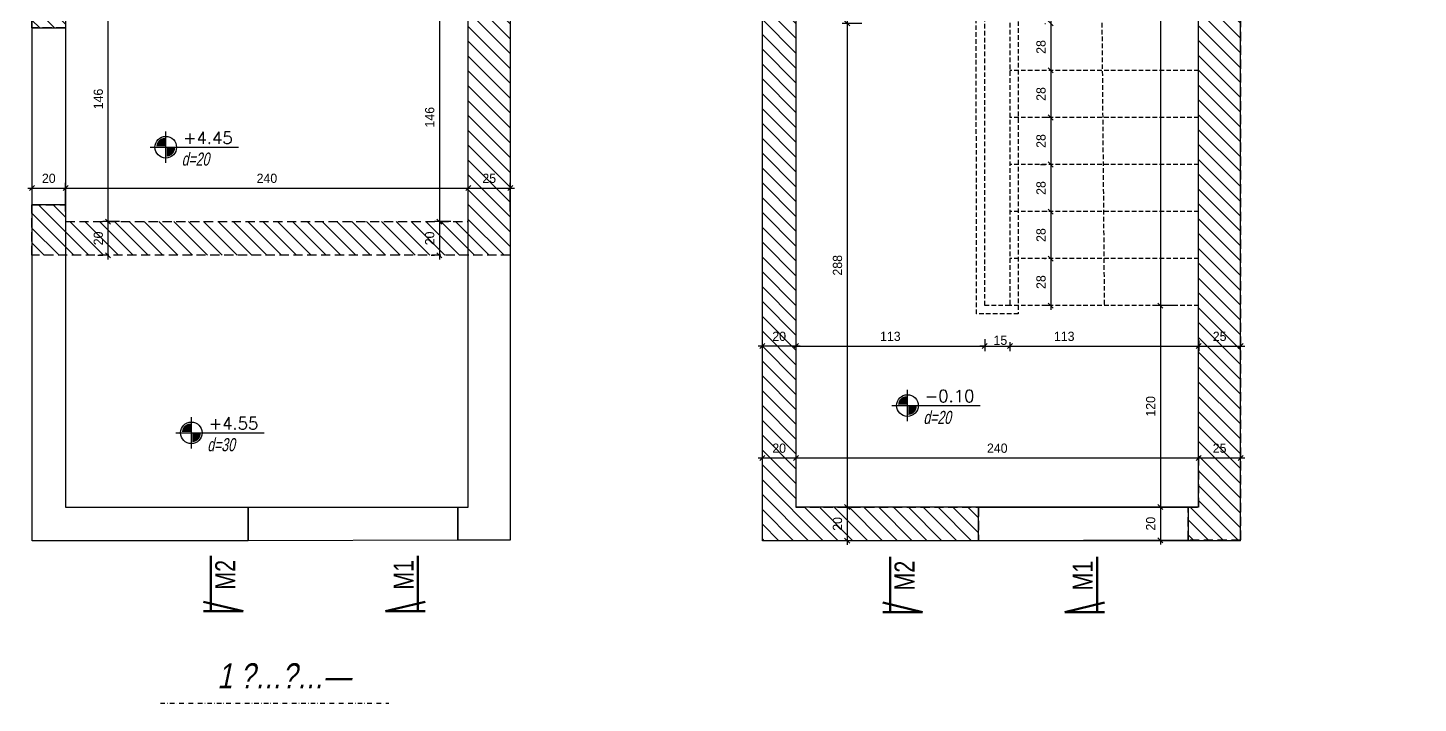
# Model space of a CAD drawing. Header units: inches. Extents: x -5298 to 11252, y 8210 to 22495.
# Drawn here: x 8936 to 9765, y 12397 to 12799 of the extents above; entities that cross this region are included whole.
import ezdxf
from ezdxf.enums import TextEntityAlignment as Align

# ---------------------------------------------------------------- set-up
doc = ezdxf.new("R2010")
doc.units = ezdxf.units.IN
doc.header["$LTSCALE"] = 11
doc.header["$MEASUREMENT"] = 0
for name, pattern in [('DASHDOT2', [0.5, 0.25, -0.125, 0, -0.125]), ('DASHED2', [0.375, 0.25, -0.125]), ('HIDDEN', [0.375, 0.25, -0.125])]:
    doc.linetypes.add(name, pattern=pattern)
doc.layers.get('Defpoints').update_dxf_attribs({"color": 40})
for name, color, linetype in [('BEAM', 3, 'Continuous'), ('D7', 2, 'Continuous'), ('dim-50-v', 2, 'Continuous'), ('ENG_beton nifsak', 4, 'Continuous'), ('ENG_beton ole', 3, 'DASHED2'), ('ENG_level', 1, 'DASHDOT2'), ('HATCH', 8, 'Continuous'), ('V', 1, 'Continuous'), ('wall', 7, 'Continuous')]:
    doc.layers.add(name, color=color, linetype=linetype)
doc.layers.add('W', color=1, linetype='Continuous', lineweight=50)
doc.styles.add('AA', font='hebtxt', dxfattribs={"width": 0.8, "oblique": 8})
doc.styles.add('AD', font='oron')
doc.styles.add('HEBREW', font='hebtxt-weld.shx', dxfattribs={"width": 0.8, "oblique": 12})
doc.styles.add('HEBTXT', font='hebtxt-weld.shx')
doc.styles.add('ROMANS', font='romans')
doc.dimstyles.new('25', dxfattribs={"dimtxt": 5.5, "dimasz": 3, "dimexe": 3, "dimexo": 6, "dimgap": 3, "dimtad": 1, "dimdec": 0, "dimrnd": 0.5, "dimdsep": 46, "dimtxsty": 'HEBTXT', "dimblk1": 'OBLIQUE', "dimblk2": 'OBLIQUE', "dimsah": 1, "dimcen": 1, "dimdle": 2.5, "dimclre": 9, "dimclrt": 3, "dimadec": 0, "dimazin": 0, "dimtfac": 1, "dimtdec": 0, "dimtix": 1, "dimtmove": 2, "dimatfit": 3, "dimldrblk": 'OBLIQUE', "dimfxl": 1, "dimtolj": 1, "dimarcsym": 0})

# ---------------------------------------------------------------- blocks, each defined once
blk = doc.blocks.new('_OBLIQUE')
at = {"color": 0, "linetype": 'ByBlock'}
blk.add_line((-0.5, -0.5), (0.5, 0.5), dxfattribs=at)
blk = doc.blocks.new('*D231')
at = {"layer": 'Defpoints', "color": 0, "linetype": 'Continuous', "transparency": 16777216}
for p in [(9223.98, 12703.88), (9198.98, 12683.88), (9223.98, 12683.88)]:
    blk.add_point(p, dxfattribs=at)
at = {"layer": 'dim-50-v', "color": 0, "linetype": 'Continuous', "lineweight": -2, "transparency": 16777216}
blk.add_line((9196.48, 12703.88), (9226.48, 12703.88), dxfattribs=at)
at = {"layer": 'dim-50-v', "color": 9, "linetype": 'Continuous', "lineweight": -2, "transparency": 16777216}
for p, q in [((9198.98, 12689.88), (9198.98, 12706.88)), ((9223.98, 12689.88), (9223.98, 12706.88))]:
    blk.add_line(p, q, dxfattribs=at)
at = {"layer": 'dim-50-v', "color": 0, "linetype": 'Continuous', "lineweight": -2, "transparency": 16777216, "xscale": 3, "yscale": 3, "zscale": 3, "rotation": 180}
blk.add_blockref('_OBLIQUE', (9198.98, 12703.88), dxfattribs=at)
at = {"layer": 'dim-50-v', "color": 0, "linetype": 'Continuous', "lineweight": -2, "transparency": 16777216, "xscale": 3, "yscale": 3, "zscale": 3}
blk.add_blockref('_OBLIQUE', (9223.98, 12703.88), dxfattribs=at)
at = {"layer": 'dim-50-v', "color": 3, "linetype": 'Continuous', "transparency": 16777216, "insert": (9211.48, 12709.63), "char_height": 5.5, "attachment_point": 5, "style": 'HEBTXT'}
blk.add_mtext('\\A1;25', dxfattribs=at)
blk = doc.blocks.new('*D232')
at = {"layer": 'Defpoints', "color": 0, "linetype": 'Continuous', "transparency": 16777216}
for p in [(9198.98, 12703.88), (8958.98, 12683.88, 0), (9198.98, 12683.88, 0)]:
    blk.add_point(p, dxfattribs=at)
at = {"layer": 'dim-50-v', "color": 0, "linetype": 'Continuous', "lineweight": -2, "transparency": 16777216}
blk.add_line((8956.48, 12703.88), (9201.48, 12703.88), dxfattribs=at)
at = {"layer": 'dim-50-v', "color": 9, "linetype": 'Continuous', "lineweight": -2, "transparency": 16777216}
for p, q in [((8958.98, 12689.88), (8958.98, 12706.88)), ((9198.98, 12689.88), (9198.98, 12706.88))]:
    blk.add_line(p, q, dxfattribs=at)
at = {"layer": 'dim-50-v', "color": 0, "linetype": 'Continuous', "lineweight": -2, "transparency": 16777216, "xscale": 3, "yscale": 3, "zscale": 3, "rotation": 180}
blk.add_blockref('_OBLIQUE', (8958.98, 12703.88), dxfattribs=at)
at = {"layer": 'dim-50-v', "color": 0, "linetype": 'Continuous', "lineweight": -2, "transparency": 16777216, "xscale": 3, "yscale": 3, "zscale": 3}
blk.add_blockref('_OBLIQUE', (9198.98, 12703.88), dxfattribs=at)
at = {"layer": 'dim-50-v', "color": 3, "linetype": 'Continuous', "transparency": 16777216, "insert": (9078.98, 12709.63), "char_height": 5.5, "attachment_point": 5, "style": 'HEBTXT'}
blk.add_mtext('\\A1;240', dxfattribs=at)
blk = doc.blocks.new('*D233')
at = {"layer": 'Defpoints', "color": 0, "linetype": 'Continuous', "transparency": 16777216}
for p in [(8958.98, 12703.88), (8938.99, 12683.88), (8958.98, 12683.88, 0)]:
    blk.add_point(p, dxfattribs=at)
at = {"layer": 'dim-50-v', "color": 0, "linetype": 'Continuous', "lineweight": -2, "transparency": 16777216}
blk.add_line((8936.49, 12703.88), (8961.48, 12703.88), dxfattribs=at)
at = {"layer": 'dim-50-v', "color": 9, "linetype": 'Continuous', "lineweight": -2, "transparency": 16777216}
for p, q in [((8938.99, 12689.88), (8938.99, 12706.88)), ((8958.98, 12689.88), (8958.98, 12706.88))]:
    blk.add_line(p, q, dxfattribs=at)
at = {"layer": 'dim-50-v', "color": 0, "linetype": 'Continuous', "lineweight": -2, "transparency": 16777216, "xscale": 3, "yscale": 3, "zscale": 3, "rotation": 180}
blk.add_blockref('_OBLIQUE', (8938.99, 12703.88), dxfattribs=at)
at = {"layer": 'dim-50-v', "color": 0, "linetype": 'Continuous', "lineweight": -2, "transparency": 16777216, "xscale": 3, "yscale": 3, "zscale": 3}
blk.add_blockref('_OBLIQUE', (8958.98, 12703.88), dxfattribs=at)
at = {"layer": 'dim-50-v', "color": 3, "linetype": 'Continuous', "transparency": 16777216, "insert": (8948.99, 12709.63), "char_height": 5.5, "attachment_point": 5, "style": 'HEBTXT'}
blk.add_mtext('\\A1;20', dxfattribs=at)
blk = doc.blocks.new('*D236')
at = {"layer": 'Defpoints', "color": 0, "linetype": 'Continuous', "transparency": 16777216}
for p in [(9181.77, 12829.88, 0), (9181.77, 12683.88), (9194.69, 12683.88, 0)]:
    blk.add_point(p, dxfattribs=at)
at = {"layer": 'dim-50-v', "color": 0, "linetype": 'Continuous', "lineweight": -2, "transparency": 16777216}
blk.add_line((9181.77, 12832.38), (9181.77, 12681.38), dxfattribs=at)
at = {"layer": 'dim-50-v', "color": 9, "linetype": 'Continuous', "lineweight": -2, "transparency": 16777216}
for p, q in [((9187.77, 12829.88), (9184.77, 12829.88)), ((9188.69, 12683.88), (9178.77, 12683.88))]:
    blk.add_line(p, q, dxfattribs=at)
at = {"layer": 'dim-50-v', "color": 0, "linetype": 'Continuous', "lineweight": -2, "transparency": 16777216, "xscale": 3, "yscale": 3, "zscale": 3}
for p, rotation in [((9181.77, 12829.88), 90), ((9181.77, 12683.88), 270)]:
    blk.add_blockref('_OBLIQUE', p, dxfattribs=dict(at, rotation=rotation))
at = {"layer": 'dim-50-v', "color": 3, "linetype": 'Continuous', "transparency": 16777216, "insert": (9176.02, 12746.03), "char_height": 5.5, "attachment_point": 5, "rotation": 90, "style": 'HEBTXT'}
blk.add_mtext('\\A1;146', dxfattribs=at)
blk = doc.blocks.new('*D239')
at = {"layer": 'Defpoints', "color": 0, "linetype": 'Continuous', "transparency": 16777216}
for p in [(8984.27, 12829.88, 0), (8984.27, 12683.88), (8997.19, 12683.88, 0)]:
    blk.add_point(p, dxfattribs=at)
at = {"layer": 'dim-50-v', "color": 0, "linetype": 'Continuous', "lineweight": -2, "transparency": 16777216}
blk.add_line((8984.27, 12832.38), (8984.27, 12681.38), dxfattribs=at)
at = {"layer": 'dim-50-v', "color": 9, "linetype": 'Continuous', "lineweight": -2, "transparency": 16777216}
for p, q in [((8990.27, 12829.88), (8987.27, 12829.88)), ((8991.19, 12683.88), (8981.27, 12683.88))]:
    blk.add_line(p, q, dxfattribs=at)
at = {"layer": 'dim-50-v', "color": 0, "linetype": 'Continuous', "lineweight": -2, "transparency": 16777216, "xscale": 3, "yscale": 3, "zscale": 3}
for p, rotation in [((8984.27, 12829.88), 90), ((8984.27, 12683.88), 270)]:
    blk.add_blockref('_OBLIQUE', p, dxfattribs=dict(at, rotation=rotation))
at = {"layer": 'dim-50-v', "color": 3, "linetype": 'Continuous', "transparency": 16777216, "insert": (8978.52, 12756.88), "char_height": 5.5, "attachment_point": 5, "rotation": 90, "style": 'HEBTXT'}
blk.add_mtext('\\A1;146', dxfattribs=at)
blk = doc.blocks.new('*D299')
at = {"layer": 'Defpoints', "color": 0, "linetype": 'Continuous', "transparency": 16777216}
for p in [(9439.6, 12801.87), (9424.79, 12513.86), (9437.74, 12513.86)]:
    blk.add_point(p, dxfattribs=at)
at = {"layer": 'dim-50-v', "color": 0, "linetype": 'Continuous', "lineweight": -2, "transparency": 16777216}
blk.add_line((9424.79, 12804.37), (9424.79, 12511.36), dxfattribs=at)
at = {"layer": 'dim-50-v', "color": 9, "linetype": 'Continuous', "lineweight": -2, "transparency": 16777216}
for p, q in [((9433.6, 12801.87), (9421.79, 12801.87)), ((9431.74, 12513.86), (9421.79, 12513.86))]:
    blk.add_line(p, q, dxfattribs=at)
at = {"layer": 'dim-50-v', "color": 0, "linetype": 'Continuous', "lineweight": -2, "transparency": 16777216, "xscale": 3, "yscale": 3, "zscale": 3}
for p, rotation in [((9424.79, 12801.87), 90), ((9424.79, 12513.86), 270)]:
    blk.add_blockref('_OBLIQUE', p, dxfattribs=dict(at, rotation=rotation))
at = {"layer": 'dim-50-v', "color": 3, "linetype": 'Continuous', "transparency": 16777216, "insert": (9419.04, 12657.87), "char_height": 5.5, "attachment_point": 5, "rotation": 90, "style": 'HEBTXT'}
blk.add_mtext('\\A1;288', dxfattribs=at)
blk = doc.blocks.new('*D301')
at = {"layer": 'Defpoints', "color": 0, "linetype": 'Continuous', "transparency": 16777216}
for p in [(9632, 13053.88, 0), (9611.43, 12633.87), (9626.47, 12633.87, 0)]:
    blk.add_point(p, dxfattribs=at)
at = {"layer": 'dim-50-v', "color": 9, "linetype": 'Continuous', "lineweight": -2, "transparency": 16777216}
for p, q in [((9626, 13053.88), (9608.43, 13053.88)), ((9620.47, 12633.87), (9608.43, 12633.87))]:
    blk.add_line(p, q, dxfattribs=at)
at = {"layer": 'dim-50-v', "color": 0, "linetype": 'Continuous', "lineweight": -2, "transparency": 16777216}
blk.add_line((9611.43, 13056.38), (9611.43, 12631.37), dxfattribs=at)
at = {"layer": 'dim-50-v', "color": 0, "linetype": 'Continuous', "lineweight": -2, "transparency": 16777216, "xscale": 3, "yscale": 3, "zscale": 3}
for p, rotation in [((9611.43, 13053.88), 90), ((9611.43, 12633.87), 270)]:
    blk.add_blockref('_OBLIQUE', p, dxfattribs=dict(at, rotation=rotation))
at = {"layer": 'dim-50-v', "color": 3, "linetype": 'Continuous', "transparency": 16777216, "insert": (9605.68, 12843.88), "char_height": 5.5, "attachment_point": 5, "rotation": 90, "style": 'HEBTXT'}
blk.add_mtext('\\A1;15*28=420', dxfattribs=at)
blk = doc.blocks.new('*D302')
at = {"layer": 'Defpoints', "color": 0, "linetype": 'Continuous', "transparency": 16777216}
for p in [(9621.54, 12633.87, 0), (9611.43, 12513.87), (9626.47, 12513.87, 0)]:
    blk.add_point(p, dxfattribs=at)
at = {"layer": 'dim-50-v', "color": 0, "linetype": 'Continuous', "lineweight": -2, "transparency": 16777216}
blk.add_line((9611.43, 12636.37), (9611.43, 12511.37), dxfattribs=at)
at = {"layer": 'dim-50-v', "color": 9, "linetype": 'Continuous', "lineweight": -2, "transparency": 16777216}
for p, q in [((9615.54, 12633.87), (9608.43, 12633.87)), ((9620.47, 12513.87), (9608.43, 12513.87))]:
    blk.add_line(p, q, dxfattribs=at)
at = {"layer": 'dim-50-v', "color": 0, "linetype": 'Continuous', "lineweight": -2, "transparency": 16777216, "xscale": 3, "yscale": 3, "zscale": 3}
for p, rotation in [((9611.43, 12633.87), 90), ((9611.43, 12513.87), 270)]:
    blk.add_blockref('_OBLIQUE', p, dxfattribs=dict(at, rotation=rotation))
at = {"layer": 'dim-50-v', "color": 3, "linetype": 'Continuous', "transparency": 16777216, "insert": (9605.68, 12573.87), "char_height": 5.5, "attachment_point": 5, "rotation": 90, "style": 'HEBTXT'}
blk.add_mtext('\\A1;120', dxfattribs=at)
blk = doc.blocks.new('*D303')
at = {"layer": 'Defpoints', "color": 0, "linetype": 'Continuous', "transparency": 16777216}
for p in [(9394.25, 12543.17), (9394.25, 12542.67), (9374.25, 12533.02)]:
    blk.add_point(p, dxfattribs=at)
at = {"layer": 'dim-50-v', "color": 9, "linetype": 'Continuous', "lineweight": -2, "transparency": 16777216}
for p, q in [((9374.25, 12539.02), (9374.25, 12546.17)), ((9394.25, 12548.67), (9394.25, 12546.17))]:
    blk.add_line(p, q, dxfattribs=at)
at = {"layer": 'dim-50-v', "color": 0, "linetype": 'Continuous', "lineweight": -2, "transparency": 16777216}
blk.add_line((9371.75, 12543.17), (9396.75, 12543.17), dxfattribs=at)
at = {"layer": 'dim-50-v', "color": 0, "linetype": 'Continuous', "lineweight": -2, "transparency": 16777216, "xscale": 3, "yscale": 3, "zscale": 3, "rotation": 180}
blk.add_blockref('_OBLIQUE', (9374.25, 12543.17), dxfattribs=at)
at = {"layer": 'dim-50-v', "color": 0, "linetype": 'Continuous', "lineweight": -2, "transparency": 16777216, "xscale": 3, "yscale": 3, "zscale": 3}
blk.add_blockref('_OBLIQUE', (9394.25, 12543.17), dxfattribs=at)
at = {"layer": 'dim-50-v', "color": 3, "linetype": 'Continuous', "transparency": 16777216, "insert": (9384.25, 12548.92), "char_height": 5.5, "attachment_point": 5, "style": 'HEBTXT'}
blk.add_mtext('\\A1;20', dxfattribs=at)
blk = doc.blocks.new('*D304')
at = {"layer": 'Defpoints', "color": 0, "linetype": 'Continuous', "transparency": 16777216}
for p in [(9394.25, 12542.67), (9634.25, 12543.17), (9634.25, 12537.43)]:
    blk.add_point(p, dxfattribs=at)
at = {"layer": 'dim-50-v', "color": 9, "linetype": 'Continuous', "lineweight": -2, "transparency": 16777216}
for p, q in [((9394.25, 12548.67), (9394.25, 12546.17)), ((9634.25, 12543.43), (9634.25, 12546.17))]:
    blk.add_line(p, q, dxfattribs=at)
at = {"layer": 'dim-50-v', "color": 0, "linetype": 'Continuous', "lineweight": -2, "transparency": 16777216}
blk.add_line((9391.75, 12543.17), (9636.75, 12543.17), dxfattribs=at)
at = {"layer": 'dim-50-v', "color": 0, "linetype": 'Continuous', "lineweight": -2, "transparency": 16777216, "xscale": 3, "yscale": 3, "zscale": 3, "rotation": 180}
blk.add_blockref('_OBLIQUE', (9394.25, 12543.17), dxfattribs=at)
at = {"layer": 'dim-50-v', "color": 0, "linetype": 'Continuous', "lineweight": -2, "transparency": 16777216, "xscale": 3, "yscale": 3, "zscale": 3}
blk.add_blockref('_OBLIQUE', (9634.25, 12543.17), dxfattribs=at)
at = {"layer": 'dim-50-v', "color": 3, "linetype": 'Continuous', "transparency": 16777216, "insert": (9514.25, 12548.92), "char_height": 5.5, "attachment_point": 5, "style": 'HEBTXT'}
blk.add_mtext('\\A1;240', dxfattribs=at)
blk = doc.blocks.new('*D305')
at = {"layer": 'Defpoints', "color": 0, "linetype": 'Continuous', "transparency": 16777216}
for p in [(9659.25, 12543.17), (9634.25, 12532.39, 0), (9659.25, 12532.39, 0)]:
    blk.add_point(p, dxfattribs=at)
at = {"layer": 'dim-50-v', "color": 9, "linetype": 'Continuous', "lineweight": -2, "transparency": 16777216}
for p, q in [((9634.25, 12538.39), (9634.25, 12546.17)), ((9659.25, 12538.39), (9659.25, 12546.17))]:
    blk.add_line(p, q, dxfattribs=at)
at = {"layer": 'dim-50-v', "color": 0, "linetype": 'Continuous', "lineweight": -2, "transparency": 16777216}
blk.add_line((9631.75, 12543.17), (9661.75, 12543.17), dxfattribs=at)
at = {"layer": 'dim-50-v', "color": 0, "linetype": 'Continuous', "lineweight": -2, "transparency": 16777216, "xscale": 3, "yscale": 3, "zscale": 3, "rotation": 180}
blk.add_blockref('_OBLIQUE', (9634.25, 12543.17), dxfattribs=at)
at = {"layer": 'dim-50-v', "color": 0, "linetype": 'Continuous', "lineweight": -2, "transparency": 16777216, "xscale": 3, "yscale": 3, "zscale": 3}
blk.add_blockref('_OBLIQUE', (9659.25, 12543.17), dxfattribs=at)
at = {"layer": 'dim-50-v', "color": 3, "linetype": 'Continuous', "transparency": 16777216, "insert": (9646.75, 12548.92), "char_height": 5.5, "attachment_point": 5, "style": 'HEBTXT'}
blk.add_mtext('\\A1;25', dxfattribs=at)
blk = doc.blocks.new('*D309')
at = {"layer": 'Defpoints', "color": 0, "linetype": 'Continuous', "transparency": 16777216}
for p in [(9506.77, 12619.89, 0), (9394.27, 12618.06), (9506.77, 12609.78)]:
    blk.add_point(p, dxfattribs=at)
at = {"layer": 'dim-50-v', "color": 9, "linetype": 'Continuous', "lineweight": -2, "transparency": 16777216}
for p, q in [((9394.27, 12612.06), (9394.27, 12606.78)), ((9506.77, 12613.89), (9506.77, 12606.78))]:
    blk.add_line(p, q, dxfattribs=at)
at = {"layer": 'dim-50-v', "color": 0, "linetype": 'Continuous', "lineweight": -2, "transparency": 16777216}
blk.add_line((9391.77, 12609.78), (9509.27, 12609.78), dxfattribs=at)
at = {"layer": 'dim-50-v', "color": 0, "linetype": 'Continuous', "lineweight": -2, "transparency": 16777216, "xscale": 3, "yscale": 3, "zscale": 3, "rotation": 180}
blk.add_blockref('_OBLIQUE', (9394.27, 12609.78), dxfattribs=at)
at = {"layer": 'dim-50-v', "color": 0, "linetype": 'Continuous', "lineweight": -2, "transparency": 16777216, "xscale": 3, "yscale": 3, "zscale": 3}
blk.add_blockref('_OBLIQUE', (9506.77, 12609.78), dxfattribs=at)
at = {"layer": 'dim-50-v', "color": 3, "linetype": 'Continuous', "transparency": 16777216, "insert": (9450.52, 12615.53), "char_height": 5.5, "attachment_point": 5, "style": 'HEBTXT'}
blk.add_mtext('\\A1;113', dxfattribs=at)
blk = doc.blocks.new('*D310')
at = {"layer": 'Defpoints', "color": 0, "linetype": 'Continuous', "transparency": 16777216}
for p in [(9506.77, 12613.85, 0), (9521.77, 12613.07, 0), (9521.77, 12609.78)]:
    blk.add_point(p, dxfattribs=at)
at = {"layer": 'dim-50-v', "color": 0, "linetype": 'Continuous', "lineweight": -2, "transparency": 16777216}
for p, q in [((9506.77, 12609.78), (9503.77, 12609.78)), ((9506.77, 12609.78), (9521.77, 12609.78)), ((9521.77, 12609.78), (9524.77, 12609.78))]:
    blk.add_line(p, q, dxfattribs=at)
at = {"layer": 'dim-50-v', "color": 9, "linetype": 'Continuous', "lineweight": -2, "transparency": 16777216}
for p, q in [((9506.77, 12607.85), (9506.77, 12606.78)), ((9521.77, 12607.07), (9521.77, 12606.78))]:
    blk.add_line(p, q, dxfattribs=at)
at = {"layer": 'dim-50-v', "color": 0, "linetype": 'Continuous', "lineweight": -2, "transparency": 16777216, "xscale": 3, "yscale": 3, "zscale": 3}
blk.add_blockref('_OBLIQUE', (9506.77, 12609.78), dxfattribs=at)
at = {"layer": 'dim-50-v', "color": 0, "linetype": 'Continuous', "lineweight": -2, "transparency": 16777216, "xscale": 3, "yscale": 3, "zscale": 3, "rotation": 180}
blk.add_blockref('_OBLIQUE', (9521.77, 12609.78), dxfattribs=at)
at = {"layer": 'dim-50-v', "color": 3, "linetype": 'Continuous', "transparency": 16777216, "insert": (9516.09, 12613.19), "char_height": 5.5, "attachment_point": 5, "style": 'HEBTXT'}
blk.add_mtext('\\A1;15', dxfattribs=at)
blk = doc.blocks.new('*D311')
at = {"layer": 'Defpoints', "color": 0, "linetype": 'Continuous', "transparency": 16777216}
for p in [(9521.77, 12618.09, 0), (9634.27, 12619.01, 0), (9634.27, 12609.78)]:
    blk.add_point(p, dxfattribs=at)
at = {"layer": 'dim-50-v', "color": 9, "linetype": 'Continuous', "lineweight": -2, "transparency": 16777216}
for p, q in [((9521.77, 12612.09), (9521.77, 12606.78)), ((9634.27, 12613.01), (9634.27, 12606.78))]:
    blk.add_line(p, q, dxfattribs=at)
at = {"layer": 'dim-50-v', "color": 0, "linetype": 'Continuous', "lineweight": -2, "transparency": 16777216}
blk.add_line((9519.27, 12609.78), (9636.77, 12609.78), dxfattribs=at)
at = {"layer": 'dim-50-v', "color": 0, "linetype": 'Continuous', "lineweight": -2, "transparency": 16777216, "xscale": 3, "yscale": 3, "zscale": 3, "rotation": 180}
blk.add_blockref('_OBLIQUE', (9521.77, 12609.78), dxfattribs=at)
at = {"layer": 'dim-50-v', "color": 0, "linetype": 'Continuous', "lineweight": -2, "transparency": 16777216, "xscale": 3, "yscale": 3, "zscale": 3}
blk.add_blockref('_OBLIQUE', (9634.27, 12609.78), dxfattribs=at)
at = {"layer": 'dim-50-v', "color": 3, "linetype": 'Continuous', "transparency": 16777216, "insert": (9554.14, 12615.53), "char_height": 5.5, "attachment_point": 5, "style": 'HEBTXT'}
blk.add_mtext('\\A1;113', dxfattribs=at)
blk = doc.blocks.new('*D359')
at = {"layer": 'Defpoints', "color": 0, "linetype": 'Continuous', "transparency": 16777216}
for p in [(8997.19, 12683.88, 0), (8984.27, 12663.88), (8984.28, 12663.88)]:
    blk.add_point(p, dxfattribs=at)
at = {"layer": 'dim-50-v', "color": 0, "linetype": 'Continuous', "lineweight": -2, "transparency": 16777216}
blk.add_line((8984.27, 12686.38), (8984.27, 12661.38), dxfattribs=at)
at = {"layer": 'dim-50-v', "color": 9, "linetype": 'Continuous', "lineweight": -2, "transparency": 16777216}
for p, q in [((8991.19, 12683.88), (8981.27, 12683.88)), ((8978.28, 12663.88), (8981.27, 12663.88))]:
    blk.add_line(p, q, dxfattribs=at)
at = {"layer": 'dim-50-v', "color": 0, "linetype": 'Continuous', "lineweight": -2, "transparency": 16777216, "xscale": 3, "yscale": 3, "zscale": 3}
for p, rotation in [((8984.27, 12683.88), 90), ((8984.27, 12663.88), 270)]:
    blk.add_blockref('_OBLIQUE', p, dxfattribs=dict(at, rotation=rotation))
at = {"layer": 'dim-50-v', "color": 3, "linetype": 'Continuous', "transparency": 16777216, "insert": (8978.52, 12673.88), "char_height": 5.5, "attachment_point": 5, "rotation": 90, "style": 'HEBTXT'}
blk.add_mtext('\\A1;20', dxfattribs=at)
blk = doc.blocks.new('*D275')
at = {"layer": 'Defpoints', "color": 0, "linetype": 'Continuous', "transparency": 16777216}
for p in [(9626.47, 12513.87, 0), (9611.43, 12494.14), (9614.21, 12494.14, 0)]:
    blk.add_point(p, dxfattribs=at)
at = {"layer": 'dim-50-v', "color": 9, "linetype": 'Continuous', "lineweight": -2, "transparency": 16777216}
for p, q in [((9620.47, 12513.87), (9608.43, 12513.87)), ((9608.21, 12494.14), (9608.43, 12494.14))]:
    blk.add_line(p, q, dxfattribs=at)
at = {"layer": 'dim-50-v', "color": 0, "linetype": 'Continuous', "lineweight": -2, "transparency": 16777216}
blk.add_line((9611.43, 12516.37), (9611.43, 12491.64), dxfattribs=at)
at = {"layer": 'dim-50-v', "color": 0, "linetype": 'Continuous', "lineweight": -2, "transparency": 16777216, "xscale": 3, "yscale": 3, "zscale": 3}
for p, rotation in [((9611.43, 12513.87), 90), ((9611.43, 12494.14), 270)]:
    blk.add_blockref('_OBLIQUE', p, dxfattribs=dict(at, rotation=rotation))
at = {"layer": 'dim-50-v', "color": 3, "linetype": 'Continuous', "transparency": 16777216, "insert": (9605.68, 12504.01), "char_height": 5.5, "attachment_point": 5, "rotation": 90, "style": 'HEBTXT'}
blk.add_mtext('\\A1;20', dxfattribs=at)
blk = doc.blocks.new('*D343')
at = {"layer": 'Defpoints', "color": 0, "linetype": 'Continuous', "transparency": 16777216}
for p in [(9548.59, 12801.88, 0), (9546.08, 12773.88), (9549.08, 12773.88, 0)]:
    blk.add_point(p, dxfattribs=at)
at = {"layer": 'dim-50-v', "color": 0, "linetype": 'Continuous', "lineweight": -2, "transparency": 16777216}
blk.add_line((9546.08, 12804.38), (9546.08, 12771.38), dxfattribs=at)
at = {"layer": 'dim-50-v', "color": 9, "linetype": 'Continuous', "lineweight": -2, "transparency": 16777216}
for p, q in [((9542.59, 12801.88), (9543.08, 12801.88)), ((9543.08, 12773.88), (9543.08, 12773.88))]:
    blk.add_line(p, q, dxfattribs=at)
at = {"layer": 'dim-50-v', "color": 0, "linetype": 'Continuous', "lineweight": -2, "transparency": 16777216, "xscale": 3, "yscale": 3, "zscale": 3}
for p, rotation in [((9546.08, 12801.88), 90), ((9546.08, 12773.88), 270)]:
    blk.add_blockref('_OBLIQUE', p, dxfattribs=dict(at, rotation=rotation))
at = {"layer": 'dim-50-v', "color": 3, "linetype": 'Continuous', "transparency": 16777216, "insert": (9540.33, 12787.88), "char_height": 5.5, "attachment_point": 5, "rotation": 90, "style": 'HEBTXT'}
blk.add_mtext('\\A1;28', dxfattribs=at)
blk = doc.blocks.new('*D344')
at = {"layer": 'Defpoints', "color": 0, "linetype": 'Continuous', "transparency": 16777216}
for p in [(9549.08, 12773.88, 0), (9546.08, 12745.88), (9552.16, 12745.88, 0)]:
    blk.add_point(p, dxfattribs=at)
at = {"layer": 'dim-50-v', "color": 9, "linetype": 'Continuous', "lineweight": -2, "transparency": 16777216}
for p, q in [((9543.08, 12773.88), (9543.08, 12773.88)), ((9546.16, 12745.88), (9543.08, 12745.88))]:
    blk.add_line(p, q, dxfattribs=at)
at = {"layer": 'dim-50-v', "color": 0, "linetype": 'Continuous', "lineweight": -2, "transparency": 16777216}
blk.add_line((9546.08, 12776.38), (9546.08, 12743.38), dxfattribs=at)
at = {"layer": 'dim-50-v', "color": 0, "linetype": 'Continuous', "lineweight": -2, "transparency": 16777216, "xscale": 3, "yscale": 3, "zscale": 3}
for p, rotation in [((9546.08, 12773.88), 90), ((9546.08, 12745.88), 270)]:
    blk.add_blockref('_OBLIQUE', p, dxfattribs=dict(at, rotation=rotation))
at = {"layer": 'dim-50-v', "color": 3, "linetype": 'Continuous', "transparency": 16777216, "insert": (9540.33, 12759.88), "char_height": 5.5, "attachment_point": 5, "rotation": 90, "style": 'HEBTXT'}
blk.add_mtext('\\A1;28', dxfattribs=at)
blk = doc.blocks.new('*D389')
at = {"layer": 'Defpoints', "color": 0, "linetype": 'Continuous', "transparency": 16777216}
for p in [(9552.16, 12745.88, 0), (9546.08, 12717.88, 0), (9546.08, 12717.88)]:
    blk.add_point(p, dxfattribs=at)
at = {"layer": 'dim-50-v', "color": 9, "linetype": 'Continuous', "lineweight": -2, "transparency": 16777216}
for p, q in [((9546.16, 12745.88), (9543.08, 12745.88)), ((9540.08, 12717.88), (9543.08, 12717.88))]:
    blk.add_line(p, q, dxfattribs=at)
at = {"layer": 'dim-50-v', "color": 0, "linetype": 'Continuous', "lineweight": -2, "transparency": 16777216}
blk.add_line((9546.08, 12748.38), (9546.08, 12715.38), dxfattribs=at)
at = {"layer": 'dim-50-v', "color": 0, "linetype": 'Continuous', "lineweight": -2, "transparency": 16777216, "xscale": 3, "yscale": 3, "zscale": 3}
for p, rotation in [((9546.08, 12745.88), 90), ((9546.08, 12717.88), 270)]:
    blk.add_blockref('_OBLIQUE', p, dxfattribs=dict(at, rotation=rotation))
at = {"layer": 'dim-50-v', "color": 3, "linetype": 'Continuous', "transparency": 16777216, "insert": (9540.33, 12731.88), "char_height": 5.5, "attachment_point": 5, "rotation": 90, "style": 'HEBTXT'}
blk.add_mtext('\\A1;28', dxfattribs=at)
blk = doc.blocks.new('*D390')
at = {"layer": 'Defpoints', "color": 0, "linetype": 'Continuous', "transparency": 16777216}
for p in [(9546.08, 12717.88, 0), (9546.08, 12689.88), (9550, 12689.88, 0)]:
    blk.add_point(p, dxfattribs=at)
at = {"layer": 'dim-50-v', "color": 0, "linetype": 'Continuous', "lineweight": -2, "transparency": 16777216}
blk.add_line((9546.08, 12720.38), (9546.08, 12687.38), dxfattribs=at)
at = {"layer": 'dim-50-v', "color": 9, "linetype": 'Continuous', "lineweight": -2, "transparency": 16777216}
for p, q in [((9540.08, 12717.88), (9543.08, 12717.88)), ((9544, 12689.88), (9543.08, 12689.88))]:
    blk.add_line(p, q, dxfattribs=at)
at = {"layer": 'dim-50-v', "color": 0, "linetype": 'Continuous', "lineweight": -2, "transparency": 16777216, "xscale": 3, "yscale": 3, "zscale": 3}
for p, rotation in [((9546.08, 12717.88), 90), ((9546.08, 12689.88), 270)]:
    blk.add_blockref('_OBLIQUE', p, dxfattribs=dict(at, rotation=rotation))
at = {"layer": 'dim-50-v', "color": 3, "linetype": 'Continuous', "transparency": 16777216, "insert": (9540.33, 12703.88), "char_height": 5.5, "attachment_point": 5, "rotation": 90, "style": 'HEBTXT'}
blk.add_mtext('\\A1;28', dxfattribs=at)
blk = doc.blocks.new('*D391')
at = {"layer": 'Defpoints', "color": 0, "linetype": 'Continuous', "transparency": 16777216}
for p in [(9550, 12689.88, 0), (9546.08, 12661.88), (9548.46, 12661.88, 0)]:
    blk.add_point(p, dxfattribs=at)
at = {"layer": 'dim-50-v', "color": 9, "linetype": 'Continuous', "lineweight": -2, "transparency": 16777216}
for p, q in [((9544, 12689.88), (9543.08, 12689.88)), ((9542.46, 12661.88), (9543.08, 12661.88))]:
    blk.add_line(p, q, dxfattribs=at)
at = {"layer": 'dim-50-v', "color": 0, "linetype": 'Continuous', "lineweight": -2, "transparency": 16777216}
blk.add_line((9546.08, 12692.38), (9546.08, 12659.38), dxfattribs=at)
at = {"layer": 'dim-50-v', "color": 0, "linetype": 'Continuous', "lineweight": -2, "transparency": 16777216, "xscale": 3, "yscale": 3, "zscale": 3}
for p, rotation in [((9546.08, 12689.88), 90), ((9546.08, 12661.88), 270)]:
    blk.add_blockref('_OBLIQUE', p, dxfattribs=dict(at, rotation=rotation))
at = {"layer": 'dim-50-v', "color": 3, "linetype": 'Continuous', "transparency": 16777216, "insert": (9540.33, 12675.88), "char_height": 5.5, "attachment_point": 5, "rotation": 90, "style": 'HEBTXT'}
blk.add_mtext('\\A1;28', dxfattribs=at)
blk = doc.blocks.new('*D392')
at = {"layer": 'Defpoints', "color": 0, "linetype": 'Continuous', "transparency": 16777216}
for p in [(9548.46, 12661.88, 0), (9546.08, 12633.88), (9551.64, 12633.88, 0)]:
    blk.add_point(p, dxfattribs=at)
at = {"layer": 'dim-50-v', "color": 9, "linetype": 'Continuous', "lineweight": -2, "transparency": 16777216}
for p, q in [((9542.46, 12661.88), (9543.08, 12661.88)), ((9545.64, 12633.88), (9543.08, 12633.88))]:
    blk.add_line(p, q, dxfattribs=at)
at = {"layer": 'dim-50-v', "color": 0, "linetype": 'Continuous', "lineweight": -2, "transparency": 16777216}
blk.add_line((9546.08, 12664.38), (9546.08, 12631.38), dxfattribs=at)
at = {"layer": 'dim-50-v', "color": 0, "linetype": 'Continuous', "lineweight": -2, "transparency": 16777216, "xscale": 3, "yscale": 3, "zscale": 3}
for p, rotation in [((9546.08, 12661.88), 90), ((9546.08, 12633.88), 270)]:
    blk.add_blockref('_OBLIQUE', p, dxfattribs=dict(at, rotation=rotation))
at = {"layer": 'dim-50-v', "color": 3, "linetype": 'Continuous', "transparency": 16777216, "insert": (9540.33, 12647.88), "char_height": 5.5, "attachment_point": 5, "rotation": 90, "style": 'HEBTXT'}
blk.add_mtext('\\A1;28', dxfattribs=at)
blk = doc.blocks.new('*D277')
at = {"layer": 'Defpoints', "color": 0, "linetype": 'Continuous', "transparency": 16777216}
for p in [(9437.74, 12513.86), (9422.3, 12493.86, 0), (9424.79, 12493.86)]:
    blk.add_point(p, dxfattribs=at)
at = {"layer": 'dim-50-v', "color": 9, "linetype": 'Continuous', "lineweight": -2, "transparency": 16777216}
for p, q in [((9431.74, 12513.86), (9421.79, 12513.86)), ((9428.3, 12493.86), (9427.79, 12493.86))]:
    blk.add_line(p, q, dxfattribs=at)
at = {"layer": 'dim-50-v', "color": 0, "linetype": 'Continuous', "lineweight": -2, "transparency": 16777216}
blk.add_line((9424.79, 12516.36), (9424.79, 12491.36), dxfattribs=at)
at = {"layer": 'dim-50-v', "color": 0, "linetype": 'Continuous', "lineweight": -2, "transparency": 16777216, "xscale": 3, "yscale": 3, "zscale": 3}
for p, rotation in [((9424.79, 12513.86), 90), ((9424.79, 12493.86), 270)]:
    blk.add_blockref('_OBLIQUE', p, dxfattribs=dict(at, rotation=rotation))
at = {"layer": 'dim-50-v', "color": 3, "linetype": 'Continuous', "transparency": 16777216, "insert": (9419.04, 12503.86), "char_height": 5.5, "attachment_point": 5, "rotation": 90, "style": 'HEBTXT'}
blk.add_mtext('\\A1;20', dxfattribs=at)
blk = doc.blocks.new('*D278')
at = {"layer": 'Defpoints', "color": 0, "linetype": 'Continuous', "transparency": 16777216}
for p in [(9634.27, 12619.01, 0), (9659.27, 12610.83, 0), (9659.27, 12609.78)]:
    blk.add_point(p, dxfattribs=at)
at = {"layer": 'dim-50-v', "color": 9, "linetype": 'Continuous', "lineweight": -2, "transparency": 16777216}
for p, q in [((9634.27, 12613.01), (9634.27, 12606.78)), ((9659.27, 12604.83), (9659.27, 12606.78))]:
    blk.add_line(p, q, dxfattribs=at)
at = {"layer": 'dim-50-v', "color": 0, "linetype": 'Continuous', "lineweight": -2, "transparency": 16777216}
blk.add_line((9631.77, 12609.78), (9661.77, 12609.78), dxfattribs=at)
at = {"layer": 'dim-50-v', "color": 0, "linetype": 'Continuous', "lineweight": -2, "transparency": 16777216, "xscale": 3, "yscale": 3, "zscale": 3, "rotation": 180}
blk.add_blockref('_OBLIQUE', (9634.27, 12609.78), dxfattribs=at)
at = {"layer": 'dim-50-v', "color": 0, "linetype": 'Continuous', "lineweight": -2, "transparency": 16777216, "xscale": 3, "yscale": 3, "zscale": 3}
blk.add_blockref('_OBLIQUE', (9659.27, 12609.78), dxfattribs=at)
at = {"layer": 'dim-50-v', "color": 3, "linetype": 'Continuous', "transparency": 16777216, "insert": (9646.77, 12615.53), "char_height": 5.5, "attachment_point": 5, "style": 'HEBTXT'}
blk.add_mtext('\\A1;25', dxfattribs=at)
blk = doc.blocks.new('*D296')
at = {"layer": 'Defpoints', "color": 0, "linetype": 'Continuous', "transparency": 16777216}
for p in [(9394.27, 12618.06, 0), (9374.27, 12610.16, 0), (9374.27, 12609.78)]:
    blk.add_point(p, dxfattribs=at)
at = {"layer": 'dim-50-v', "color": 9, "linetype": 'Continuous', "lineweight": -2, "transparency": 16777216}
for p, q in [((9394.27, 12612.06), (9394.27, 12606.78)), ((9374.27, 12604.16), (9374.27, 12606.78))]:
    blk.add_line(p, q, dxfattribs=at)
at = {"layer": 'dim-50-v', "color": 0, "linetype": 'Continuous', "lineweight": -2, "transparency": 16777216}
blk.add_line((9396.77, 12609.78), (9371.77, 12609.78), dxfattribs=at)
at = {"layer": 'dim-50-v', "color": 0, "linetype": 'Continuous', "lineweight": -2, "transparency": 16777216, "xscale": 3, "yscale": 3, "zscale": 3, "rotation": 180}
blk.add_blockref('_OBLIQUE', (9374.27, 12609.78), dxfattribs=at)
at = {"layer": 'dim-50-v', "color": 0, "linetype": 'Continuous', "lineweight": -2, "transparency": 16777216, "xscale": 3, "yscale": 3, "zscale": 3}
blk.add_blockref('_OBLIQUE', (9394.27, 12609.78), dxfattribs=at)
at = {"layer": 'dim-50-v', "color": 3, "linetype": 'Continuous', "transparency": 16777216, "insert": (9384.27, 12615.53), "char_height": 5.5, "attachment_point": 5, "style": 'HEBTXT'}
blk.add_mtext('\\A1;20', dxfattribs=at)
blk = doc.blocks.new('*D315')
at = {"layer": 'Defpoints', "color": 0, "linetype": 'Continuous', "transparency": 16777216}
for p in [(9194.69, 12683.88, 0), (9181.77, 12663.88), (9182.9, 12663.88, 0)]:
    blk.add_point(p, dxfattribs=at)
at = {"layer": 'dim-50-v', "color": 0, "linetype": 'Continuous', "lineweight": -2, "transparency": 16777216}
blk.add_line((9181.77, 12686.38), (9181.77, 12661.38), dxfattribs=at)
at = {"layer": 'dim-50-v', "color": 9, "linetype": 'Continuous', "lineweight": -2, "transparency": 16777216}
for p, q in [((9188.69, 12683.88), (9178.77, 12683.88)), ((9176.9, 12663.88), (9178.77, 12663.88))]:
    blk.add_line(p, q, dxfattribs=at)
at = {"layer": 'dim-50-v', "color": 0, "linetype": 'Continuous', "lineweight": -2, "transparency": 16777216, "xscale": 3, "yscale": 3, "zscale": 3}
for p, rotation in [((9181.77, 12683.88), 90), ((9181.77, 12663.88), 270)]:
    blk.add_blockref('_OBLIQUE', p, dxfattribs=dict(at, rotation=rotation))
at = {"layer": 'dim-50-v', "color": 3, "linetype": 'Continuous', "transparency": 16777216, "insert": (9176.02, 12673.88), "char_height": 5.5, "attachment_point": 5, "rotation": 90, "style": 'HEBTXT'}
blk.add_mtext('\\A1;20', dxfattribs=at)
blk = doc.blocks.new('jhgfr')
at = {"layer": 'ENG_beton nifsak', "ltscale": 5}
for p, q in [((8600.8, 12537.65, 0), (8600.81, 13247.54, 0)), ((8885.81, 13247.54, 0), (8600.81, 13247.54, 0)), ((8885.75, 12537.65, 0), (8885.81, 13247.54, 0)), ((8860.8, 12557.65, 0), (8620.8, 12557.66, 0)), ((8885.75, 12537.65, 0), (8600.8, 12537.66, 0))]:
    blk.add_line(p, q, dxfattribs=at)
at = {"layer": 'ENG_beton nifsak', "ltscale": 5, "extrusion": (-4.90799e-09, 1.6471e-17, 1), "elevation": 0}
blk.add_lwpolyline([(8860.8, 12557.65), (8860.81, 13227.54), (8620.81, 13227.54), (8620.8, 12557.66)], dxfattribs=at)
blk = doc.blocks.new('udgc')
at = {"layer": 'BEAM', "color": 2, "linetype": 'Continuous', "elevation": 0}
blk.add_lwpolyline([(10241.68, 11763.12), (10366.68, 11763.12), (10366.68, 11743.4), (10241.68, 11743.12)], close=True, dxfattribs=at)
at = {"layer": 'ENG_beton nifsak', "ltscale": 5, "elevation": 0}
for points in [[(10241.68, 11763.13), (10241.68, 11743.12), (10112.92, 11743.12), (10112.89, 12453.13), (10403.4, 12452.88), (10403.17, 12208.17), (10489.24, 12208.17)], [(10397.91, 12178.17), (10397.92, 11743.42), (10366.68, 11743.4), (10366.68, 11763.12), (10372.92, 11763.13), (10372.9, 12423.14), (10132.9, 12423.14), (10132.9, 11763.13), (10241.68, 11763.13)], [(10397.91, 12178.17), (10488.95, 12178.17)]]:
    blk.add_lwpolyline(points, dxfattribs=at)
at = {"layer": 'V', "linetype": 'Continuous', "elevation": 0}
blk.add_lwpolyline([(10489.24, 12227.8), (10489.24, 12199.1), (10472.37, 12190.52), (10503.74, 12185.78), (10488.95, 12180.46), (10488.95, 12152.64)], dxfattribs=at)
blk = doc.blocks.new('PL')
at = {"linetype": 'ByBlock'}
for p, q in [((0, -0.258), (0, 0.258)), ((-0.258, 0), (1.204, 0))]:
    blk.add_line(p, q, dxfattribs=at)
at = {"color": 4, "const_width": 0.14}
for points in [[(-0.014, 0.084, 0.414214), (-0.084, 0.014, 1)], [(0.014, -0.084, 0.414214), (0.084, -0.014, 1)]]:
    blk.add_lwpolyline(points, format="xyb", dxfattribs=at)
at = {"linetype": 'ByBlock'}
blk.add_circle((0, 0), 0.179, dxfattribs=at)
at = {"style": 'ROMANS'}
blk.add_attdef('LEVEL', text='', height=0.2, dxfattribs=at).set_placement((0.698, 0.157), align=Align.MIDDLE)

msp = doc.modelspace()

# ---------------------------------------------------------------- hatches: boundary and pattern name
at = {"layer": 'HATCH', "linetype": 'Continuous', "transparency": 33554687}
h = msp.add_hatch(dxfattribs=at)
h.set_pattern_fill('ANSI31', color=256, scale=50, angle=270)
h.set_pattern_definition([(315, (1823.91, -2582.264), (4.4194174, 4.4194174), [])])
h.paths.add_polyline_path([(9659.26, 12928.91), (9750.3, 12928.91), (9750.3, 12931.2), (9765.1, 12936.52), (9733.72, 12941.26), (9750.59, 12949.84), (9750.59, 12958.91), (9664.52, 12958.91), (9664.75, 13203.61), (9374.25, 13203.87), (9374.27, 12493.86), (9503.04, 12493.86), (9503.04, 12513.86), (9394.25, 12513.86), (9394.25, 13173.87), (9634.25, 13173.88), (9634.26, 12913.88), (9634.26, 12913.88), (9634.26, 12913.88), (9634.26, 12913.88), (9634.26, 12885.88), (9634.27, 12885.88), (9634.27, 12885.88), (9634.26, 12885.88), (9634.27, 12513.87), (9628.04, 12513.86), (9628.04, 12494.14), (9659.27, 12494.16)])
h = msp.add_hatch(dxfattribs=at)
h.set_pattern_fill('ANSI31', color=256, scale=50, angle=270)
h.set_pattern_definition([(315, (38.439, 1737.3614), (4.4194174, 4.4194174), [])])
h.paths.add_polyline_path([(9198.98, 12683.88), (8958.98, 12683.88), (8958.98, 12693.88), (8938.98, 12693.88), (8938.98, 12663.88), (9223.98, 12663.88), (9223.98, 13193.88), (8938.98, 13193.88), (8938.98, 12799.18), (8958.98, 12799.18), (8958.98, 13173.88), (9198.98, 13173.88)])
h.paths.add_polyline_path([(9137.94, 12674.68), (9137.94, 12686.34), (9129.69, 12686.34), (9129.69, 12674.68)], flags=24)

# ---------------------------------------------------------------- linework, layer by layer
at = {"layer": 'BEAM', "color": 2, "linetype": 'Continuous', "elevation": 0}
msp.add_lwpolyline([(8938.99, 12799.18), (8958.98, 12799.18), (8958.98, 12693.88), (8938.99, 12693.88)], close=True, dxfattribs=at)
at = {"layer": 'BEAM', "color": 2, "linetype": 'Continuous'}
msp.add_lwpolyline([(9503.04, 12513.86), (9628.04, 12513.86), (9628.04, 12494.14), (9503.04, 12493.86)], close=True, dxfattribs=at)
at = {"layer": 'ENG_beton ole', "ltscale": 2}
for points in [[(9503.04, 12513.86), (9503.04, 12493.86), (9374.27, 12493.86), (9374.25, 13203.87), (9664.75, 13203.61), (9664.52, 12958.91), (9750.59, 12958.91)], [(9659.26, 12928.91), (9659.27, 12494.16), (9628.04, 12494.14), (9628.04, 12513.86), (9634.27, 12513.87), (9634.25, 13173.88), (9394.25, 13173.87), (9394.25, 12513.86), (9503.04, 12513.86)]]:
    msp.add_lwpolyline(points, dxfattribs=at)
at = {"layer": 'ENG_beton ole', "ltscale": 2, "elevation": 0}
msp.add_lwpolyline([(8958.98, 12799.18), (8938.98, 12799.18), (8938.98, 13193.88), (9223.98, 13193.88), (9223.98, 12663.88), (8938.98, 12663.88), (8938.98, 12693.88), (8958.98, 12693.88), (8958.98, 12683.88), (9198.98, 12683.88), (9198.98, 13173.88), (8958.98, 13173.88)], close=True, dxfattribs=at)
at = {"layer": 'ENG_level', "color": 1}
msp.add_line((9015.48, 12397.11, 0), (9151.74, 12397.11, 0), dxfattribs=at)
at = {"layer": 'V', "linetype": 'HIDDEN', "extrusion": (2.81485e-18, 1.00825e-08, 1)}
for p, q in [((9521.76, 13053.88), (9521.77, 12633.88)), ((9634.27, 12773.87), (9521.77, 12773.88)), ((9634.27, 12745.87), (9521.77, 12745.88)), ((9634.27, 12717.87), (9521.77, 12717.88)), ((9634.27, 12689.87), (9521.77, 12689.88)), ((9634.27, 12661.87), (9521.77, 12661.88)), ((9634.27, 12633.87), (9521.77, 12633.88))]:
    msp.add_line(p, q, dxfattribs=at)
at = {"layer": 'V', "linetype": 'HIDDEN'}
for points in [[(9526.77, 12628.88), (9501.77, 12628.88), (9501.76, 13058.89), (9526.76, 13058.89)], [(9521.77, 12633.88), (9506.77, 12633.88), (9506.76, 13053.88), (9521.76, 13053.88)]]:
    msp.add_lwpolyline(points, close=True, dxfattribs=at)
at = {"layer": 'V', "linetype": 'HIDDEN', "extrusion": (-1.13393e-08, 2.61411e-08, 1), "elevation": 0}
msp.add_lwpolyline([(9574.46, 13053.88), (9578.02, 12633.88)], dxfattribs=at)
at = {"layer": 'W'}
for p, q in [((9045.61, 12484.8, 0), (9045.61, 12451.92, 0)), ((9168.97, 12484.8, 0), (9168.97, 12451.92, 0)), ((9450.39, 12484.28, 0), (9450.39, 12451.39, 0)), ((9573.75, 12484.28, 0), (9573.75, 12451.39, 0)), ((9064.91, 12451.92, 0), (9041.24, 12457.51, 0)), ((9149.67, 12451.92, 0), (9173.34, 12457.51, 0)), ((9469.69, 12451.39, 0), (9446.02, 12456.99, 0)), ((9554.45, 12451.39, 0), (9578.12, 12456.99, 0)), ((9041.24, 12451.92, 0), (9064.91, 12451.92, 0)), ((9173.34, 12451.92, 0), (9149.67, 12451.92, 0)), ((9446.02, 12451.39, 0), (9469.69, 12451.39, 0)), ((9578.12, 12451.39, 0), (9554.45, 12451.39, 0))]:
    msp.add_line(p, q, dxfattribs=at)
at = {"layer": 'wall'}
msp.add_line((8958.99, 12693.88, 0), (8958.99, 12683.88, 0), dxfattribs=at)

# ---------------------------------------------------------------- block references
at = {"layer": 'BEAM', "linetype": 'Continuous'}
for name, p in [('udgc', (-1173.92, 750.74, 0)), ('jhgfr', (773.45, -43.79, 0))]:
    msp.add_blockref(name, p, dxfattribs=at)
at = {"layer": 'D7', "xscale": 36, "yscale": 36, "zscale": 36}
for p, values in [((9018.68, 12728.17, 0), {'LEVEL': '+4.45'}), ((9460.71, 12574.34, 0), {'LEVEL': '-0.10'}), ((9033.95, 12558.09), {'LEVEL': '+4.55'})]:
    msp.add_blockref('PL', p, dxfattribs=at).add_auto_attribs(values)

# ---------------------------------------------------------------- texts
at = {"layer": 'D7', "style": 'AA', "oblique": 12, "width": 0.7}
for s, p in [('d=20', (9028.21, 12717.2, 0)), ('d=20', (9470.25, 12563.37, 0)), ('d=30', (9043.48, 12547.12))]:
    msp.add_text(s, height=7.8, dxfattribs=at).set_placement(p)
at = {"layer": 'ENG_level', "style": 'HEBREW', "oblique": 12, "width": 0.8}
msp.add_text('1 \x9a…\x8e…—', height=15, dxfattribs=at).set_placement((9128.79, 12405.89, 0), align=Align.RIGHT)
at = {"layer": 'W', "style": 'AD', "width": 0.8}
for s, p in [('M2', (9060.15, 12464.68, 0)), ('M1', (9166.38, 12464.68, 0)), ('M2', (9464.93, 12464.16, 0)), ('M1', (9571.16, 12464.16, 0))]:
    msp.add_text(s, height=11.953, rotation=90, dxfattribs=at).set_placement(p)

# ---------------------------------------------------------------- dimensions: what is measured, and where the dimension line sits
at = {"layer": 'dim-50-v', "linetype": 'Continuous'}
dim = msp.add_linear_dim(base=(9611.43, 12633.87, 0), p1=(9632, 13053.88, 0), p2=(9626.47, 12633.87, 0), angle=90, text='15*28=420', dimstyle='25', dxfattribs=at)
dim.commit()
dim.dimension.update_dxf_attribs({"geometry": '*D301', "text_midpoint": (9605.68, 12843.88, 0)})
for base, p1, p2, angle, picture, middle in [((8984.27, 12683.88, 0), (8984.27, 12829.88, 0), (8997.19, 12683.88, 0), 90, '*D239', (8978.52, 12756.88, 0)), ((9424.79, 12513.86, 0), (9439.6, 12801.87, 0), (9437.74, 12513.86, 0), 90, '*D299', (9419.04, 12657.87, 0)), ((9546.08, 12773.88, 0), (9548.59, 12801.88), (9549.08, 12773.88), 90, '*D343', (9540.33, 12787.88, 0)), ((9546.08, 12745.88, 0), (9549.08, 12773.88), (9552.16, 12745.88), 90, '*D344', (9540.33, 12759.88, 0)), ((9546.08, 12717.88, 0), (9552.16, 12745.88), (9546.08, 12717.88), 90, '*D389', (9540.33, 12731.88, 0)), ((9546.08, 12689.88, 0), (9546.08, 12717.88), (9550, 12689.88), 90, '*D390', (9540.33, 12703.88, 0)), ((8958.98, 12703.88, 0), (8938.99, 12683.88, 0), (8958.98, 12683.88, 0), 180, '*D233', (8948.99, 12709.63, 0)), ((9198.98, 12703.88, 0), (8958.98, 12683.88, 0), (9198.98, 12683.88, 0), 180, '*D232', (9078.98, 12709.63, 0)), ((9223.98, 12703.88, 0), (9198.98, 12683.88, 0), (9223.98, 12683.88, 0), 180, '*D231', (9211.48, 12709.63, 0)), ((8984.27, 12663.88, 0), (8997.19, 12683.88, 0), (8984.28, 12663.88, 0), 90, '*D359', (8978.52, 12673.88, 0)), ((9181.77, 12663.88, 0), (9194.69, 12683.88, 0), (9182.9, 12663.88, 0), 90, '*D315', (9176.02, 12673.88, 0)), ((9546.08, 12661.88, 0), (9550, 12689.88), (9548.46, 12661.88), 90, '*D391', (9540.33, 12675.88, 0)), ((9546.08, 12633.88, 0), (9548.46, 12661.88), (9551.64, 12633.88), 90, '*D392', (9540.33, 12647.88, 0)), ((9611.43, 12513.87, 0), (9621.54, 12633.87, 0), (9626.47, 12513.87, 0), 90, '*D302', (9605.68, 12573.87, 0)), ((9424.79, 12493.86, 0), (9437.74, 12513.86, 0), (9422.3, 12493.86), 90, '*D277', (9419.04, 12503.86, 0)), ((9611.43, 12494.14), (9626.47, 12513.87, 0), (9614.21, 12494.14, 0), 90, '*D275', (9605.68, 12504.01))]:
    dim = msp.add_linear_dim(base=base, p1=p1, p2=p2, angle=angle, dimstyle='25', dxfattribs=at)
    dim.commit()
    dim.dimension.update_dxf_attribs({"geometry": picture, "text_midpoint": middle})
dim = msp.add_linear_dim(base=(9181.77, 12683.88, 0), p1=(9181.77, 12829.88, 0), p2=(9194.69, 12683.88, 0), angle=90, dimstyle='25', dxfattribs=at)
dim.commit()
dim.dimension.update_dxf_attribs({"geometry": '*D236', "text_midpoint": (9176.02, 12746.03, 0), "dimtype": 160})
for base, p1, p2, picture, middle in [((9506.7672, 12609.7789), (9394.2673, 12618.057), (9506.7672, 12619.8874, 0), '*D309', (9450.5173, 12615.5289)), ((9374.27, 12609.78, 0), (9394.27, 12618.06), (9374.27, 12610.16), '*D296', (9384.27, 12615.53, 0)), ((9659.27, 12609.78, 0), (9634.27, 12619.01, 0), (9659.27, 12610.83), '*D278', (9646.77, 12615.53, 0)), ((9394.25, 12543.17), (9374.25, 12533.02), (9394.25, 12542.67), '*D303', (9384.25, 12548.92)), ((9634.25, 12543.17), (9394.25, 12542.67), (9634.25, 12537.43), '*D304', (9514.25, 12548.92)), ((9659.25, 12543.17), (9634.25, 12532.39, 0), (9659.25, 12532.39, 0), '*D305', (9646.75, 12548.92))]:
    dim = msp.add_linear_dim(base=base, p1=p1, p2=p2, dimstyle='25', dxfattribs=at)
    dim.commit()
    dim.dimension.update_dxf_attribs({"geometry": picture, "text_midpoint": middle})
for base, p1, p2, picture, middle in [((9521.77, 12609.78), (9506.77, 12613.85, 0), (9521.77, 12613.07, 0), '*D310', (9516.09, 12613.19)), ((9634.26721372, 12609.77890852), (9521.76721359, 12618.08978858, 0), (9634.26721372, 12619.01420393, 0), '*D311', (9554.14468121, 12615.52890852))]:
    dim = msp.add_linear_dim(base=base, p1=p1, p2=p2, dimstyle='25', dxfattribs=at)
    dim.commit()
    dim.dimension.update_dxf_attribs({"geometry": picture, "text_midpoint": middle, "dimtype": 160})

doc.saveas('drawing.dxf')
